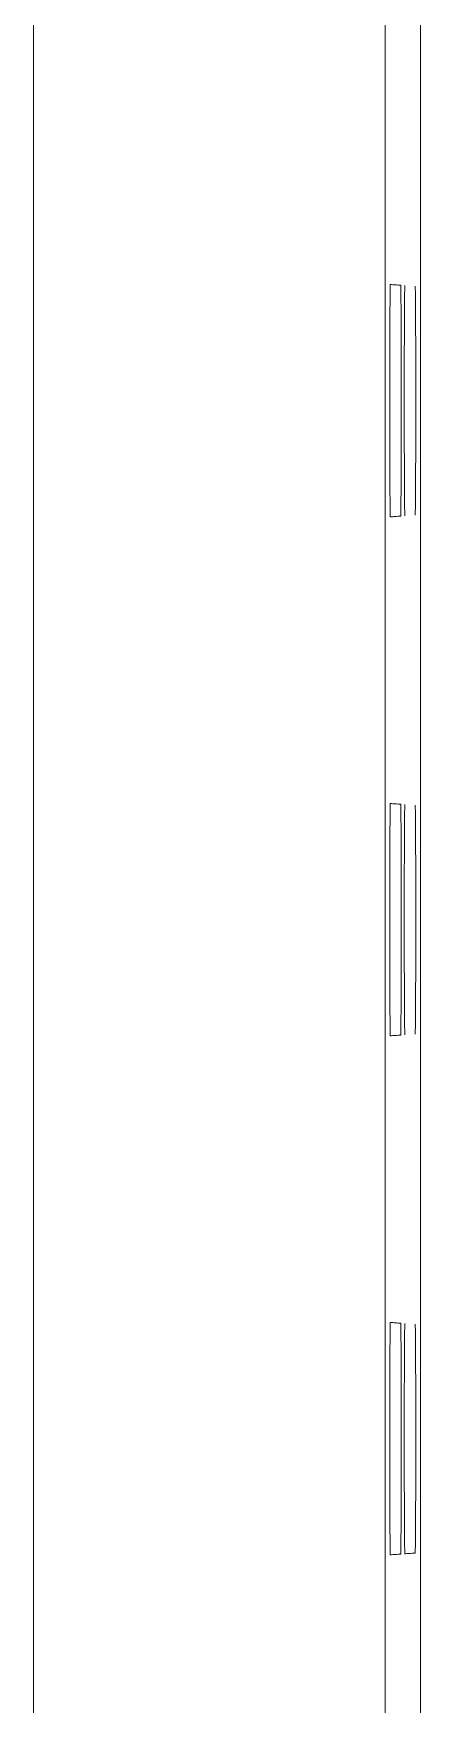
# Model space of a CAD drawing. Header units: millimetres. Extents: x -195 to 1349, y 148 to 750.
# Drawn here: x 1151.27 to 1154.62, y 380.43 to 394.92 of the extents above; entities that cross this region are included whole.
import ezdxf

# ---------------------------------------------------------------- set-up
doc = ezdxf.new("R2010")
doc.units = ezdxf.units.MM
doc.layers.add('4', color=7, linetype='CONTINUOUS', true_color=0xffffff)

msp = doc.modelspace()

# ---------------------------------------------------------------- linework, layer by layer
at = {"layer": '4', "color": 7, "linetype": 'Continuous', "lineweight": 18}
for p, q in [((1151.266, 493.431), (1151.266, 317.039)), ((1154.316, 492.781), (1154.316, 317.689))]:
    msp.add_line(p, q, dxfattribs=at)
for points, knots in [([(1154.623, 455.985), (1154.623, 455.879), (1154.623, 455.773), (1154.623, 438.856), (1154.623, 422.046), (1154.623, 388.425), (1154.623, 371.614), (1154.623, 354.698), (1154.623, 354.591), (1154.623, 354.485)], [0, 0, 0, 0, 0.003136, 0.003136, 0.5, 0.5, 0.996864, 0.996864, 1, 1, 1, 1]), ([(1154.361, 390.728), (1154.361, 390.728), (1154.361, 390.735), (1154.36, 390.754), (1154.36, 390.762), (1154.36, 390.776), (1154.36, 390.781), (1154.36, 390.793), (1154.359, 390.799), (1154.359, 390.817), (1154.359, 390.846), (1154.359, 390.879), (1154.358, 390.907), (1154.358, 390.916), (1154.358, 390.936), (1154.358, 390.946), (1154.358, 390.978), (1154.358, 391), (1154.357, 391.069), (1154.357, 391.12), (1154.357, 391.189), (1154.357, 391.203), (1154.357, 391.231), (1154.357, 391.246), (1154.357, 391.289), (1154.357, 391.319), (1154.356, 391.38), (1154.356, 391.411), (1154.356, 391.458), (1154.356, 391.474), (1154.356, 391.506), (1154.356, 391.522), (1154.356, 391.571), (1154.356, 391.636), (1154.356, 391.702), (1154.356, 391.767), (1154.356, 391.8), (1154.356, 391.85), (1154.356, 391.866), (1154.356, 391.899), (1154.356, 391.98), (1154.356, 392.059), (1154.357, 392.135), (1154.357, 392.15), (1154.357, 392.18), (1154.357, 392.195), (1154.357, 392.239), (1154.357, 392.267), (1154.357, 392.349), (1154.357, 392.4), (1154.358, 392.459), (1154.358, 392.47), (1154.358, 392.492), (1154.358, 392.503), (1154.358, 392.534), (1154.358, 392.554), (1154.359, 392.591), (1154.359, 392.607), (1154.359, 392.639), (1154.359, 392.653), (1154.36, 392.678), (1154.36, 392.7), (1154.36, 392.716), (1154.361, 392.729), (1154.361, 392.734), (1154.361, 392.741), (1154.361, 392.742), (1154.361, 392.742)], [0, 0, 0, 0, 0.0625, 0.0625, 0.09375, 0.09375, 0.109375, 0.109375, 0.125, 0.125, 0.15625, 0.1875, 0.1875, 0.203125, 0.203125, 0.21875, 0.21875, 0.25, 0.25, 0.3125, 0.3125, 0.328125, 0.328125, 0.34375, 0.34375, 0.375, 0.375, 0.40625, 0.40625, 0.421875, 0.421875, 0.4375, 0.4375, 0.46875, 0.5, 0.5, 0.53125, 0.53125, 0.546875, 0.546875, 0.5625, 0.625, 0.625, 0.640625, 0.640625, 0.65625, 0.65625, 0.6875, 0.6875, 0.75, 0.75, 0.765625, 0.765625, 0.78125, 0.78125, 0.8125, 0.8125, 0.84375, 0.84375, 0.875, 0.875, 0.90625, 0.9375, 0.9375, 0.96875, 0.96875, 1, 1, 1, 1]), ([(1154.361, 392.742), (1154.375, 392.741), (1154.388, 392.741), (1154.41, 392.739), (1154.42, 392.738), (1154.436, 392.737), (1154.443, 392.737), (1154.451, 392.736)], [0, 0, 0, 0, 0.448295, 0.448295, 0.75351, 0.75351, 1, 1, 1, 1]), ([(1154.451, 392.736), (1154.451, 392.736), (1154.451, 392.73), (1154.452, 392.711), (1154.452, 392.703), (1154.452, 392.684), (1154.452, 392.672), (1154.453, 392.647), (1154.453, 392.619), (1154.453, 392.586), (1154.454, 392.559), (1154.454, 392.549), (1154.454, 392.53), (1154.454, 392.519), (1154.454, 392.488), (1154.454, 392.466), (1154.455, 392.397), (1154.455, 392.347), (1154.455, 392.278), (1154.455, 392.264), (1154.455, 392.236), (1154.455, 392.222), (1154.455, 392.178), (1154.455, 392.149), (1154.455, 392.089), (1154.456, 392.058), (1154.456, 392.011), (1154.456, 391.995), (1154.456, 391.963), (1154.456, 391.947), (1154.456, 391.899), (1154.456, 391.834), (1154.456, 391.769), (1154.456, 391.704), (1154.456, 391.671), (1154.456, 391.622), (1154.456, 391.605), (1154.456, 391.573), (1154.456, 391.492), (1154.456, 391.414), (1154.455, 391.338), (1154.455, 391.323), (1154.455, 391.293), (1154.455, 391.279), (1154.455, 391.235), (1154.455, 391.207), (1154.455, 391.126), (1154.455, 391.075), (1154.454, 391.017), (1154.454, 391.005), (1154.454, 390.983), (1154.454, 390.973), (1154.454, 390.941), (1154.454, 390.922), (1154.453, 390.886), (1154.453, 390.869), (1154.453, 390.838), (1154.453, 390.824), (1154.452, 390.798), (1154.452, 390.776), (1154.452, 390.76), (1154.451, 390.748), (1154.451, 390.743), (1154.451, 390.736), (1154.451, 390.734), (1154.451, 390.734)], [0, 0, 0, 0, 0.0625, 0.0625, 0.09375, 0.09375, 0.125, 0.125, 0.15625, 0.1875, 0.1875, 0.203125, 0.203125, 0.21875, 0.21875, 0.25, 0.25, 0.3125, 0.3125, 0.328125, 0.328125, 0.34375, 0.34375, 0.375, 0.375, 0.40625, 0.40625, 0.421875, 0.421875, 0.4375, 0.4375, 0.46875, 0.5, 0.5, 0.53125, 0.53125, 0.546875, 0.546875, 0.5625, 0.625, 0.625, 0.640625, 0.640625, 0.65625, 0.65625, 0.6875, 0.6875, 0.75, 0.75, 0.765625, 0.765625, 0.78125, 0.78125, 0.8125, 0.8125, 0.84375, 0.84375, 0.875, 0.875, 0.90625, 0.9375, 0.9375, 0.96875, 0.96875, 1, 1, 1, 1]), ([(1154.487, 390.737), (1154.487, 390.737), (1154.486, 390.743), (1154.486, 390.762), (1154.486, 390.77), (1154.486, 390.785), (1154.485, 390.79), (1154.485, 390.801), (1154.485, 390.807), (1154.485, 390.825), (1154.485, 390.853), (1154.484, 390.887), (1154.484, 390.914), (1154.484, 390.923), (1154.484, 390.943), (1154.484, 390.953), (1154.484, 390.984), (1154.484, 391.006), (1154.483, 391.075), (1154.483, 391.125), (1154.483, 391.194), (1154.483, 391.208), (1154.483, 391.236), (1154.483, 391.25), (1154.482, 391.293), (1154.482, 391.323), (1154.482, 391.383), (1154.482, 391.413), (1154.482, 391.46), (1154.482, 391.476), (1154.482, 391.508), (1154.482, 391.524), (1154.482, 391.572), (1154.482, 391.637), (1154.482, 391.702), (1154.482, 391.767), (1154.482, 391.8), (1154.482, 391.849), (1154.482, 391.865), (1154.482, 391.898), (1154.482, 391.978), (1154.482, 392.056), (1154.482, 392.132), (1154.482, 392.147), (1154.482, 392.176), (1154.482, 392.191), (1154.483, 392.234), (1154.483, 392.262), (1154.483, 392.344), (1154.483, 392.394), (1154.483, 392.452), (1154.484, 392.464), (1154.484, 392.486), (1154.484, 392.496), (1154.484, 392.527), (1154.484, 392.547), (1154.484, 392.583), (1154.484, 392.6), (1154.485, 392.631), (1154.485, 392.645), (1154.485, 392.67), (1154.486, 392.692), (1154.486, 392.708), (1154.486, 392.721), (1154.486, 392.726), (1154.487, 392.732), (1154.487, 392.734), (1154.487, 392.734)], [0, 0, 0, 0, 0.0625, 0.0625, 0.09375, 0.09375, 0.109375, 0.109375, 0.125, 0.125, 0.15625, 0.1875, 0.1875, 0.203125, 0.203125, 0.21875, 0.21875, 0.25, 0.25, 0.3125, 0.3125, 0.328125, 0.328125, 0.34375, 0.34375, 0.375, 0.375, 0.40625, 0.40625, 0.421875, 0.421875, 0.4375, 0.4375, 0.46875, 0.5, 0.5, 0.53125, 0.53125, 0.546875, 0.546875, 0.5625, 0.625, 0.625, 0.640625, 0.640625, 0.65625, 0.65625, 0.6875, 0.6875, 0.75, 0.75, 0.765625, 0.765625, 0.78125, 0.78125, 0.8125, 0.8125, 0.84375, 0.84375, 0.875, 0.875, 0.90625, 0.9375, 0.9375, 0.96875, 0.96875, 1, 1, 1, 1]), ([(1154.576, 392.727), (1154.577, 392.727), (1154.577, 392.721), (1154.577, 392.702), (1154.578, 392.694), (1154.578, 392.675), (1154.578, 392.664), (1154.578, 392.639), (1154.579, 392.612), (1154.579, 392.578), (1154.579, 392.551), (1154.579, 392.542), (1154.579, 392.523), (1154.58, 392.513), (1154.58, 392.481), (1154.58, 392.46), (1154.58, 392.391), (1154.58, 392.341), (1154.581, 392.273), (1154.581, 392.26), (1154.581, 392.232), (1154.581, 392.217), (1154.581, 392.174), (1154.581, 392.145), (1154.581, 392.086), (1154.581, 392.055), (1154.581, 392.009), (1154.581, 391.993), (1154.581, 391.961), (1154.581, 391.945), (1154.581, 391.897), (1154.581, 391.833), (1154.581, 391.769), (1154.581, 391.704), (1154.581, 391.671), (1154.581, 391.623), (1154.581, 391.606), (1154.581, 391.574), (1154.581, 391.494), (1154.581, 391.417), (1154.581, 391.342), (1154.581, 391.327), (1154.581, 391.297), (1154.581, 391.283), (1154.581, 391.239), (1154.581, 391.212), (1154.58, 391.131), (1154.58, 391.081), (1154.58, 391.023), (1154.58, 391.012), (1154.58, 390.99), (1154.58, 390.979), (1154.579, 390.948), (1154.579, 390.929), (1154.579, 390.893), (1154.579, 390.876), (1154.579, 390.846), (1154.578, 390.832), (1154.578, 390.807), (1154.578, 390.785), (1154.577, 390.769), (1154.577, 390.756), (1154.577, 390.751), (1154.577, 390.745), (1154.576, 390.743), (1154.576, 390.743)], [0, 0, 0, 0, 0.0625, 0.0625, 0.09375, 0.09375, 0.125, 0.125, 0.15625, 0.1875, 0.1875, 0.203125, 0.203125, 0.21875, 0.21875, 0.25, 0.25, 0.3125, 0.3125, 0.328125, 0.328125, 0.34375, 0.34375, 0.375, 0.375, 0.40625, 0.40625, 0.421875, 0.421875, 0.4375, 0.4375, 0.46875, 0.5, 0.5, 0.53125, 0.53125, 0.546875, 0.546875, 0.5625, 0.625, 0.625, 0.640625, 0.640625, 0.65625, 0.65625, 0.6875, 0.6875, 0.75, 0.75, 0.765625, 0.765625, 0.78125, 0.78125, 0.8125, 0.8125, 0.84375, 0.84375, 0.875, 0.875, 0.90625, 0.9375, 0.9375, 0.96875, 0.96875, 1, 1, 1, 1]), ([(1154.361, 390.728), (1154.375, 390.729), (1154.388, 390.73), (1154.41, 390.732), (1154.42, 390.732), (1154.436, 390.733), (1154.443, 390.734), (1154.451, 390.734)], [0, 0, 0, 0, 0.448296, 0.448296, 0.75351, 0.75351, 1, 1, 1, 1]), ([(1154.361, 386.228), (1154.361, 386.228), (1154.361, 386.235), (1154.36, 386.254), (1154.36, 386.262), (1154.36, 386.276), (1154.36, 386.281), (1154.36, 386.293), (1154.359, 386.299), (1154.359, 386.317), (1154.359, 386.346), (1154.359, 386.379), (1154.358, 386.407), (1154.358, 386.416), (1154.358, 386.436), (1154.358, 386.446), (1154.358, 386.478), (1154.358, 386.5), (1154.357, 386.569), (1154.357, 386.62), (1154.357, 386.689), (1154.357, 386.703), (1154.357, 386.731), (1154.357, 386.746), (1154.357, 386.789), (1154.357, 386.819), (1154.356, 386.88), (1154.356, 386.911), (1154.356, 386.958), (1154.356, 386.974), (1154.356, 387.006), (1154.356, 387.022), (1154.356, 387.071), (1154.356, 387.136), (1154.356, 387.202), (1154.356, 387.267), (1154.356, 387.3), (1154.356, 387.35), (1154.356, 387.366), (1154.356, 387.399), (1154.356, 387.48), (1154.356, 387.559), (1154.357, 387.635), (1154.357, 387.65), (1154.357, 387.68), (1154.357, 387.695), (1154.357, 387.739), (1154.357, 387.767), (1154.357, 387.849), (1154.357, 387.9), (1154.358, 387.959), (1154.358, 387.97), (1154.358, 387.992), (1154.358, 388.003), (1154.358, 388.034), (1154.358, 388.054), (1154.359, 388.091), (1154.359, 388.107), (1154.359, 388.139), (1154.359, 388.153), (1154.36, 388.178), (1154.36, 388.2), (1154.36, 388.216), (1154.361, 388.229), (1154.361, 388.234), (1154.361, 388.241), (1154.361, 388.242), (1154.361, 388.242)], [0, 0, 0, 0, 0.0625, 0.0625, 0.09375, 0.09375, 0.109375, 0.109375, 0.125, 0.125, 0.15625, 0.1875, 0.1875, 0.203125, 0.203125, 0.21875, 0.21875, 0.25, 0.25, 0.3125, 0.3125, 0.328125, 0.328125, 0.34375, 0.34375, 0.375, 0.375, 0.40625, 0.40625, 0.421875, 0.421875, 0.4375, 0.4375, 0.46875, 0.5, 0.5, 0.53125, 0.53125, 0.546875, 0.546875, 0.5625, 0.625, 0.625, 0.640625, 0.640625, 0.65625, 0.65625, 0.6875, 0.6875, 0.75, 0.75, 0.765625, 0.765625, 0.78125, 0.78125, 0.8125, 0.8125, 0.84375, 0.84375, 0.875, 0.875, 0.90625, 0.9375, 0.9375, 0.96875, 0.96875, 1, 1, 1, 1]), ([(1154.361, 388.242), (1154.375, 388.241), (1154.388, 388.241), (1154.41, 388.239), (1154.42, 388.238), (1154.436, 388.237), (1154.443, 388.237), (1154.451, 388.236)], [0, 0, 0, 0, 0.448295, 0.448295, 0.75351, 0.75351, 1, 1, 1, 1]), ([(1154.451, 388.236), (1154.451, 388.236), (1154.451, 388.23), (1154.452, 388.211), (1154.452, 388.203), (1154.452, 388.184), (1154.452, 388.172), (1154.453, 388.147), (1154.453, 388.119), (1154.453, 388.086), (1154.454, 388.059), (1154.454, 388.049), (1154.454, 388.03), (1154.454, 388.019), (1154.454, 387.988), (1154.454, 387.966), (1154.455, 387.897), (1154.455, 387.847), (1154.455, 387.778), (1154.455, 387.764), (1154.455, 387.736), (1154.455, 387.722), (1154.455, 387.678), (1154.455, 387.649), (1154.455, 387.589), (1154.456, 387.558), (1154.456, 387.511), (1154.456, 387.495), (1154.456, 387.463), (1154.456, 387.447), (1154.456, 387.399), (1154.456, 387.334), (1154.456, 387.269), (1154.456, 387.204), (1154.456, 387.171), (1154.456, 387.122), (1154.456, 387.105), (1154.456, 387.073), (1154.456, 386.992), (1154.456, 386.914), (1154.455, 386.838), (1154.455, 386.823), (1154.455, 386.793), (1154.455, 386.779), (1154.455, 386.735), (1154.455, 386.707), (1154.455, 386.626), (1154.455, 386.575), (1154.454, 386.517), (1154.454, 386.505), (1154.454, 386.483), (1154.454, 386.473), (1154.454, 386.441), (1154.454, 386.422), (1154.453, 386.386), (1154.453, 386.369), (1154.453, 386.338), (1154.453, 386.324), (1154.452, 386.298), (1154.452, 386.276), (1154.452, 386.26), (1154.451, 386.248), (1154.451, 386.243), (1154.451, 386.236), (1154.451, 386.234), (1154.451, 386.234)], [0, 0, 0, 0, 0.0625, 0.0625, 0.09375, 0.09375, 0.125, 0.125, 0.15625, 0.1875, 0.1875, 0.203125, 0.203125, 0.21875, 0.21875, 0.25, 0.25, 0.3125, 0.3125, 0.328125, 0.328125, 0.34375, 0.34375, 0.375, 0.375, 0.40625, 0.40625, 0.421875, 0.421875, 0.4375, 0.4375, 0.46875, 0.5, 0.5, 0.53125, 0.53125, 0.546875, 0.546875, 0.5625, 0.625, 0.625, 0.640625, 0.640625, 0.65625, 0.65625, 0.6875, 0.6875, 0.75, 0.75, 0.765625, 0.765625, 0.78125, 0.78125, 0.8125, 0.8125, 0.84375, 0.84375, 0.875, 0.875, 0.90625, 0.9375, 0.9375, 0.96875, 0.96875, 1, 1, 1, 1]), ([(1154.487, 386.237), (1154.487, 386.237), (1154.486, 386.243), (1154.486, 386.262), (1154.486, 386.27), (1154.486, 386.285), (1154.485, 386.29), (1154.485, 386.301), (1154.485, 386.307), (1154.485, 386.325), (1154.485, 386.353), (1154.484, 386.387), (1154.484, 386.414), (1154.484, 386.423), (1154.484, 386.443), (1154.484, 386.453), (1154.484, 386.484), (1154.484, 386.506), (1154.483, 386.575), (1154.483, 386.625), (1154.483, 386.694), (1154.483, 386.708), (1154.483, 386.736), (1154.483, 386.75), (1154.482, 386.793), (1154.482, 386.823), (1154.482, 386.883), (1154.482, 386.913), (1154.482, 386.96), (1154.482, 386.976), (1154.482, 387.008), (1154.482, 387.024), (1154.482, 387.072), (1154.482, 387.137), (1154.482, 387.202), (1154.482, 387.267), (1154.482, 387.3), (1154.482, 387.349), (1154.482, 387.365), (1154.482, 387.398), (1154.482, 387.478), (1154.482, 387.556), (1154.482, 387.632), (1154.482, 387.647), (1154.482, 387.676), (1154.482, 387.691), (1154.483, 387.734), (1154.483, 387.762), (1154.483, 387.844), (1154.483, 387.894), (1154.483, 387.952), (1154.484, 387.964), (1154.484, 387.986), (1154.484, 387.996), (1154.484, 388.027), (1154.484, 388.047), (1154.484, 388.083), (1154.484, 388.1), (1154.485, 388.131), (1154.485, 388.145), (1154.485, 388.17), (1154.486, 388.192), (1154.486, 388.208), (1154.486, 388.221), (1154.486, 388.226), (1154.487, 388.232), (1154.487, 388.234), (1154.487, 388.234)], [0, 0, 0, 0, 0.0625, 0.0625, 0.09375, 0.09375, 0.109375, 0.109375, 0.125, 0.125, 0.15625, 0.1875, 0.1875, 0.203125, 0.203125, 0.21875, 0.21875, 0.25, 0.25, 0.3125, 0.3125, 0.328125, 0.328125, 0.34375, 0.34375, 0.375, 0.375, 0.40625, 0.40625, 0.421875, 0.421875, 0.4375, 0.4375, 0.46875, 0.5, 0.5, 0.53125, 0.53125, 0.546875, 0.546875, 0.5625, 0.625, 0.625, 0.640625, 0.640625, 0.65625, 0.65625, 0.6875, 0.6875, 0.75, 0.75, 0.765625, 0.765625, 0.78125, 0.78125, 0.8125, 0.8125, 0.84375, 0.84375, 0.875, 0.875, 0.90625, 0.9375, 0.9375, 0.96875, 0.96875, 1, 1, 1, 1]), ([(1154.576, 388.227), (1154.577, 388.227), (1154.577, 388.221), (1154.577, 388.202), (1154.578, 388.194), (1154.578, 388.175), (1154.578, 388.164), (1154.578, 388.139), (1154.579, 388.112), (1154.579, 388.078), (1154.579, 388.051), (1154.579, 388.042), (1154.579, 388.023), (1154.58, 388.013), (1154.58, 387.981), (1154.58, 387.96), (1154.58, 387.891), (1154.58, 387.841), (1154.581, 387.773), (1154.581, 387.76), (1154.581, 387.732), (1154.581, 387.717), (1154.581, 387.674), (1154.581, 387.645), (1154.581, 387.586), (1154.581, 387.555), (1154.581, 387.509), (1154.581, 387.493), (1154.581, 387.461), (1154.581, 387.445), (1154.581, 387.397), (1154.581, 387.333), (1154.581, 387.269), (1154.581, 387.204), (1154.581, 387.171), (1154.581, 387.123), (1154.581, 387.106), (1154.581, 387.074), (1154.581, 386.994), (1154.581, 386.917), (1154.581, 386.842), (1154.581, 386.827), (1154.581, 386.797), (1154.581, 386.783), (1154.581, 386.739), (1154.581, 386.712), (1154.58, 386.631), (1154.58, 386.581), (1154.58, 386.523), (1154.58, 386.512), (1154.58, 386.49), (1154.58, 386.479), (1154.579, 386.448), (1154.579, 386.429), (1154.579, 386.393), (1154.579, 386.376), (1154.579, 386.346), (1154.578, 386.332), (1154.578, 386.307), (1154.578, 386.285), (1154.577, 386.269), (1154.577, 386.256), (1154.577, 386.251), (1154.577, 386.245), (1154.576, 386.243), (1154.576, 386.243)], [0, 0, 0, 0, 0.0625, 0.0625, 0.09375, 0.09375, 0.125, 0.125, 0.15625, 0.1875, 0.1875, 0.203125, 0.203125, 0.21875, 0.21875, 0.25, 0.25, 0.3125, 0.3125, 0.328125, 0.328125, 0.34375, 0.34375, 0.375, 0.375, 0.40625, 0.40625, 0.421875, 0.421875, 0.4375, 0.4375, 0.46875, 0.5, 0.5, 0.53125, 0.53125, 0.546875, 0.546875, 0.5625, 0.625, 0.625, 0.640625, 0.640625, 0.65625, 0.65625, 0.6875, 0.6875, 0.75, 0.75, 0.765625, 0.765625, 0.78125, 0.78125, 0.8125, 0.8125, 0.84375, 0.84375, 0.875, 0.875, 0.90625, 0.9375, 0.9375, 0.96875, 0.96875, 1, 1, 1, 1]), ([(1154.361, 386.228), (1154.375, 386.229), (1154.388, 386.23), (1154.41, 386.232), (1154.42, 386.232), (1154.436, 386.233), (1154.443, 386.234), (1154.451, 386.234)], [0, 0, 0, 0, 0.448296, 0.448296, 0.75351, 0.75351, 1, 1, 1, 1]), ([(1154.361, 381.728), (1154.361, 381.728), (1154.361, 381.735), (1154.36, 381.754), (1154.36, 381.762), (1154.36, 381.776), (1154.36, 381.781), (1154.36, 381.793), (1154.359, 381.799), (1154.359, 381.817), (1154.359, 381.846), (1154.359, 381.879), (1154.358, 381.907), (1154.358, 381.916), (1154.358, 381.936), (1154.358, 381.946), (1154.358, 381.978), (1154.358, 382), (1154.357, 382.069), (1154.357, 382.12), (1154.357, 382.189), (1154.357, 382.203), (1154.357, 382.231), (1154.357, 382.246), (1154.357, 382.289), (1154.357, 382.319), (1154.356, 382.38), (1154.356, 382.411), (1154.356, 382.458), (1154.356, 382.474), (1154.356, 382.506), (1154.356, 382.522), (1154.356, 382.571), (1154.356, 382.636), (1154.356, 382.702), (1154.356, 382.767), (1154.356, 382.8), (1154.356, 382.85), (1154.356, 382.866), (1154.356, 382.899), (1154.356, 382.98), (1154.356, 383.059), (1154.357, 383.135), (1154.357, 383.15), (1154.357, 383.18), (1154.357, 383.195), (1154.357, 383.239), (1154.357, 383.267), (1154.357, 383.349), (1154.357, 383.4), (1154.358, 383.459), (1154.358, 383.47), (1154.358, 383.492), (1154.358, 383.503), (1154.358, 383.534), (1154.358, 383.554), (1154.359, 383.591), (1154.359, 383.607), (1154.359, 383.639), (1154.359, 383.653), (1154.36, 383.678), (1154.36, 383.7), (1154.36, 383.716), (1154.361, 383.729), (1154.361, 383.734), (1154.361, 383.741), (1154.361, 383.742), (1154.361, 383.742)], [0, 0, 0, 0, 0.0625, 0.0625, 0.09375, 0.09375, 0.109375, 0.109375, 0.125, 0.125, 0.15625, 0.1875, 0.1875, 0.203125, 0.203125, 0.21875, 0.21875, 0.25, 0.25, 0.3125, 0.3125, 0.328125, 0.328125, 0.34375, 0.34375, 0.375, 0.375, 0.40625, 0.40625, 0.421875, 0.421875, 0.4375, 0.4375, 0.46875, 0.5, 0.5, 0.53125, 0.53125, 0.546875, 0.546875, 0.5625, 0.625, 0.625, 0.640625, 0.640625, 0.65625, 0.65625, 0.6875, 0.6875, 0.75, 0.75, 0.765625, 0.765625, 0.78125, 0.78125, 0.8125, 0.8125, 0.84375, 0.84375, 0.875, 0.875, 0.90625, 0.9375, 0.9375, 0.96875, 0.96875, 1, 1, 1, 1]), ([(1154.361, 383.742), (1154.375, 383.741), (1154.388, 383.741), (1154.41, 383.739), (1154.42, 383.738), (1154.436, 383.737), (1154.443, 383.737), (1154.451, 383.736)], [0, 0, 0, 0, 0.448295, 0.448295, 0.75351, 0.75351, 1, 1, 1, 1]), ([(1154.451, 383.736), (1154.451, 383.736), (1154.451, 383.73), (1154.452, 383.711), (1154.452, 383.703), (1154.452, 383.684), (1154.452, 383.672), (1154.453, 383.647), (1154.453, 383.619), (1154.453, 383.586), (1154.454, 383.559), (1154.454, 383.549), (1154.454, 383.53), (1154.454, 383.519), (1154.454, 383.488), (1154.454, 383.466), (1154.455, 383.397), (1154.455, 383.347), (1154.455, 383.278), (1154.455, 383.264), (1154.455, 383.236), (1154.455, 383.222), (1154.455, 383.178), (1154.455, 383.149), (1154.455, 383.089), (1154.456, 383.058), (1154.456, 383.011), (1154.456, 382.995), (1154.456, 382.963), (1154.456, 382.947), (1154.456, 382.899), (1154.456, 382.834), (1154.456, 382.769), (1154.456, 382.704), (1154.456, 382.671), (1154.456, 382.622), (1154.456, 382.605), (1154.456, 382.573), (1154.456, 382.492), (1154.456, 382.414), (1154.455, 382.338), (1154.455, 382.323), (1154.455, 382.293), (1154.455, 382.279), (1154.455, 382.235), (1154.455, 382.207), (1154.455, 382.126), (1154.455, 382.075), (1154.454, 382.017), (1154.454, 382.005), (1154.454, 381.983), (1154.454, 381.973), (1154.454, 381.941), (1154.454, 381.922), (1154.453, 381.886), (1154.453, 381.869), (1154.453, 381.838), (1154.453, 381.824), (1154.452, 381.798), (1154.452, 381.776), (1154.452, 381.76), (1154.451, 381.748), (1154.451, 381.743), (1154.451, 381.736), (1154.451, 381.734), (1154.451, 381.734)], [0, 0, 0, 0, 0.0625, 0.0625, 0.09375, 0.09375, 0.125, 0.125, 0.15625, 0.1875, 0.1875, 0.203125, 0.203125, 0.21875, 0.21875, 0.25, 0.25, 0.3125, 0.3125, 0.328125, 0.328125, 0.34375, 0.34375, 0.375, 0.375, 0.40625, 0.40625, 0.421875, 0.421875, 0.4375, 0.4375, 0.46875, 0.5, 0.5, 0.53125, 0.53125, 0.546875, 0.546875, 0.5625, 0.625, 0.625, 0.640625, 0.640625, 0.65625, 0.65625, 0.6875, 0.6875, 0.75, 0.75, 0.765625, 0.765625, 0.78125, 0.78125, 0.8125, 0.8125, 0.84375, 0.84375, 0.875, 0.875, 0.90625, 0.9375, 0.9375, 0.96875, 0.96875, 1, 1, 1, 1]), ([(1154.487, 381.737), (1154.487, 381.737), (1154.486, 381.743), (1154.486, 381.762), (1154.486, 381.77), (1154.486, 381.785), (1154.485, 381.79), (1154.485, 381.801), (1154.485, 381.807), (1154.485, 381.825), (1154.485, 381.853), (1154.484, 381.887), (1154.484, 381.914), (1154.484, 381.923), (1154.484, 381.943), (1154.484, 381.953), (1154.484, 381.984), (1154.484, 382.006), (1154.483, 382.075), (1154.483, 382.125), (1154.483, 382.194), (1154.483, 382.208), (1154.483, 382.236), (1154.483, 382.25), (1154.482, 382.293), (1154.482, 382.323), (1154.482, 382.383), (1154.482, 382.413), (1154.482, 382.46), (1154.482, 382.476), (1154.482, 382.508), (1154.482, 382.524), (1154.482, 382.572), (1154.482, 382.637), (1154.482, 382.702), (1154.482, 382.767), (1154.482, 382.8), (1154.482, 382.849), (1154.482, 382.865), (1154.482, 382.898), (1154.482, 382.978), (1154.482, 383.056), (1154.482, 383.132), (1154.482, 383.147), (1154.482, 383.176), (1154.482, 383.191), (1154.483, 383.234), (1154.483, 383.262), (1154.483, 383.344), (1154.483, 383.394), (1154.483, 383.452), (1154.484, 383.464), (1154.484, 383.486), (1154.484, 383.496), (1154.484, 383.527), (1154.484, 383.547), (1154.484, 383.583), (1154.484, 383.6), (1154.485, 383.631), (1154.485, 383.645), (1154.485, 383.67), (1154.486, 383.692), (1154.486, 383.708), (1154.486, 383.721), (1154.486, 383.726), (1154.487, 383.732), (1154.487, 383.734), (1154.487, 383.734)], [0, 0, 0, 0, 0.0625, 0.0625, 0.09375, 0.09375, 0.109375, 0.109375, 0.125, 0.125, 0.15625, 0.1875, 0.1875, 0.203125, 0.203125, 0.21875, 0.21875, 0.25, 0.25, 0.3125, 0.3125, 0.328125, 0.328125, 0.34375, 0.34375, 0.375, 0.375, 0.40625, 0.40625, 0.421875, 0.421875, 0.4375, 0.4375, 0.46875, 0.5, 0.5, 0.53125, 0.53125, 0.546875, 0.546875, 0.5625, 0.625, 0.625, 0.640625, 0.640625, 0.65625, 0.65625, 0.6875, 0.6875, 0.75, 0.75, 0.765625, 0.765625, 0.78125, 0.78125, 0.8125, 0.8125, 0.84375, 0.84375, 0.875, 0.875, 0.90625, 0.9375, 0.9375, 0.96875, 0.96875, 1, 1, 1, 1]), ([(1154.576, 383.727), (1154.577, 383.727), (1154.577, 383.721), (1154.577, 383.702), (1154.578, 383.694), (1154.578, 383.675), (1154.578, 383.664), (1154.578, 383.639), (1154.579, 383.612), (1154.579, 383.578), (1154.579, 383.551), (1154.579, 383.542), (1154.579, 383.523), (1154.58, 383.513), (1154.58, 383.481), (1154.58, 383.46), (1154.58, 383.391), (1154.58, 383.341), (1154.581, 383.273), (1154.581, 383.26), (1154.581, 383.232), (1154.581, 383.217), (1154.581, 383.174), (1154.581, 383.145), (1154.581, 383.086), (1154.581, 383.055), (1154.581, 383.009), (1154.581, 382.993), (1154.581, 382.961), (1154.581, 382.945), (1154.581, 382.897), (1154.581, 382.833), (1154.581, 382.769), (1154.581, 382.704), (1154.581, 382.671), (1154.581, 382.623), (1154.581, 382.606), (1154.581, 382.574), (1154.581, 382.494), (1154.581, 382.417), (1154.581, 382.342), (1154.581, 382.327), (1154.581, 382.297), (1154.581, 382.283), (1154.581, 382.239), (1154.581, 382.212), (1154.58, 382.131), (1154.58, 382.081), (1154.58, 382.023), (1154.58, 382.012), (1154.58, 381.99), (1154.58, 381.979), (1154.579, 381.948), (1154.579, 381.929), (1154.579, 381.893), (1154.579, 381.876), (1154.579, 381.846), (1154.578, 381.832), (1154.578, 381.807), (1154.578, 381.785), (1154.577, 381.769), (1154.577, 381.756), (1154.577, 381.751), (1154.577, 381.745), (1154.576, 381.743), (1154.576, 381.743)], [0, 0, 0, 0, 0.0625, 0.0625, 0.09375, 0.09375, 0.125, 0.125, 0.15625, 0.1875, 0.1875, 0.203125, 0.203125, 0.21875, 0.21875, 0.25, 0.25, 0.3125, 0.3125, 0.328125, 0.328125, 0.34375, 0.34375, 0.375, 0.375, 0.40625, 0.40625, 0.421875, 0.421875, 0.4375, 0.4375, 0.46875, 0.5, 0.5, 0.53125, 0.53125, 0.546875, 0.546875, 0.5625, 0.625, 0.625, 0.640625, 0.640625, 0.65625, 0.65625, 0.6875, 0.6875, 0.75, 0.75, 0.765625, 0.765625, 0.78125, 0.78125, 0.8125, 0.8125, 0.84375, 0.84375, 0.875, 0.875, 0.90625, 0.9375, 0.9375, 0.96875, 0.96875, 1, 1, 1, 1]), ([(1154.361, 381.728), (1154.375, 381.729), (1154.388, 381.73), (1154.41, 381.732), (1154.42, 381.732), (1154.436, 381.733), (1154.443, 381.734), (1154.451, 381.734)], [0, 0, 0, 0, 0.448296, 0.448296, 0.75351, 0.75351, 1, 1, 1, 1]), ([(1154.487, 381.737), (1154.499, 381.738), (1154.511, 381.739), (1154.532, 381.74), (1154.541, 381.741), (1154.559, 381.742), (1154.567, 381.743), (1154.576, 381.743)], [0, 0, 0, 0, 0.406541, 0.406541, 0.703271, 0.703271, 1, 1, 1, 1])]:
    msp.add_open_spline(points, degree=3, knots=knots, dxfattribs=at)

doc.saveas('drawing.dxf')
